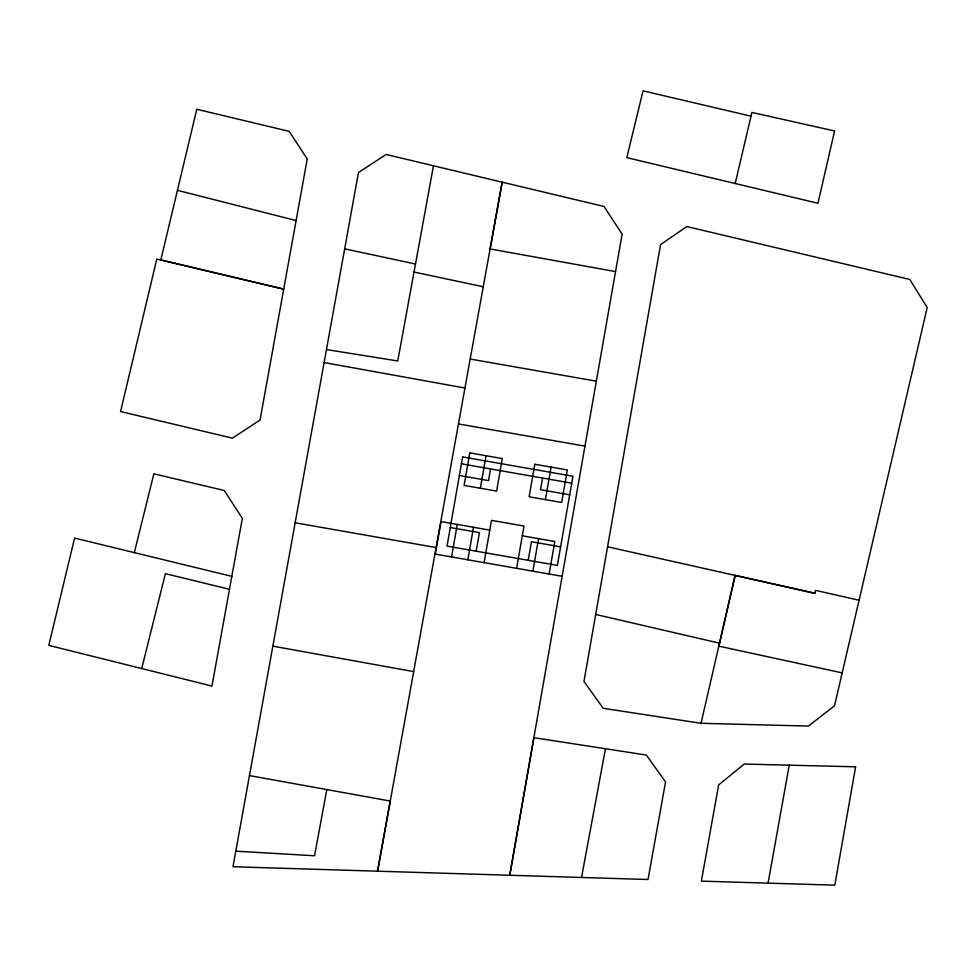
<?xml version="1.0" encoding="UTF-8"?>
<svg xmlns="http://www.w3.org/2000/svg" width="976" height="976" viewBox="0 0 976 976"><rect width="100%" height="100%" fill="white"/><g stroke="black" fill="none" stroke-linecap="round" stroke-linejoin="round"><path stroke-width="1.46" d="M435.308 554.1L441.006 521.574L489.781 530.114M451.571 556.942L457.268 524.429M467.833 559.785L473.519 527.272M480.351 488.244L486.048 455.719M476.178 551.196L479.423 532.628L450.278 527.528M490.574 468.931L488.525 480.595L459.379 475.495M484.096 562.64L491.489 520.354L524.014 526.052L516.609 568.325M528.211 560.297L531.456 541.729L560.614 546.828M542.595 478.057L540.558 489.696L569.716 494.808M532.872 571.167L538.569 538.654M545.389 499.627L551.086 467.101M549.134 574.01L554.819 541.497L522.306 535.8M615.539 271.596L622.139 234.106L604.022 206.473L386.142 154.476L358.46 172.532L232.983 866.749L648.027 879.51L665.547 781.886L646.319 755.046L533.896 737.685L509.765 875.252L615.539 271.596L490.123 248.941L502.176 182.134L377.578 871.214L390.241 801.04L249.453 775.591M595.702 614.453L583.965 681.455L603.205 708.295L701.036 723.301L808.396 726.059L834.504 705.831L927.2 307.562L909.815 279.465L686.787 226.542L660.545 244.659L595.702 614.453L719.519 643.172M768.063 883.134L789.242 765.172M229.482 589.284L242.341 518.329L224.224 490.501L153.866 473.811L134.322 552.623L74.591 538.069L48.8 645.38L211.963 686.055L229.482 589.284L165.383 573.668L141.727 668.511M433.466 165.786L397.757 360.974L326.472 349.567M326.801 789.584L314.553 855.769L235.789 851.17M581.537 877.485L605.449 748.702M859.112 600.228L815.607 590.382L814.887 593.286L735.148 575.389L718.861 646.149L842.154 672.891M701.036 723.301L735.148 575.389M751.008 116.181L751.886 112.423L834.59 130.979L817.961 203.252L626.812 157.648L643.038 90.841L751.008 116.181L735.196 183.512M470.2 359.046L596.348 381.177M458.403 423.938L584.978 446.13M461.416 463.82L571.753 483.169M434.954 554.039L562.152 576.291M295.155 522.77L436.113 547.56M324.069 362.56L464.93 388.021M272.841 646.149L413.629 671.598M414.019 272.06L483.254 286.761M344.662 248.843L415.483 264.008M607.56 546.792L814.887 593.286M134.322 552.623L231.812 576.352M177.437 190.32L296.106 220.564M462.624 456.927L447.02 546.096L557.357 565.397L572.961 476.239L462.624 456.927M469.785 452.876L464.088 485.401L496.613 491.087L502.298 458.574L469.785 452.876M534.824 464.259L529.138 496.784L561.651 502.469L567.349 469.956L534.824 464.259M855.61 766.807L834.809 885.159L701.378 881.121L718.629 784.936L744.224 764.049L855.61 766.807M307.233 158.978L260.055 420.046L232.434 438.151L120.56 411.555L156.794 259.03L283.711 289.14L160.82 259.958L196.786 109.275L289.189 131.345L307.233 158.978"/></g></svg>
